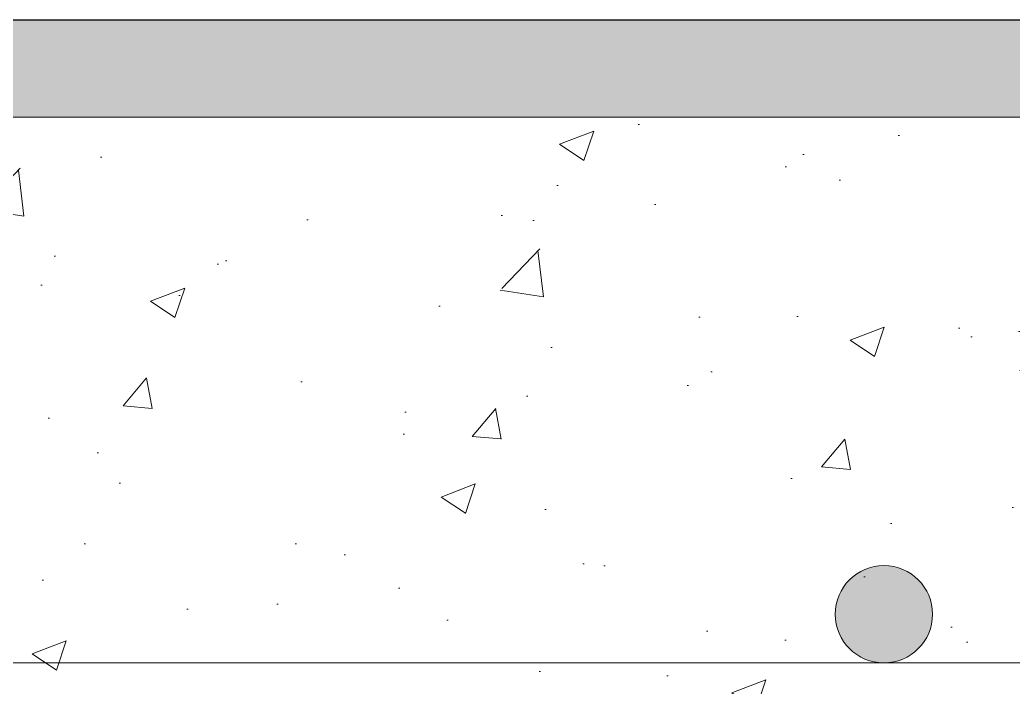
# Model space of a CAD drawing. Header units: millimetres. Extents: x -477324 to 554022, y -132142 to 283081.
# Drawn here: x -468036 to -467015, y 61115 to 61801 of the extents above; entities that cross this region are included whole.
import ezdxf

# ---------------------------------------------------------------- set-up
doc = ezdxf.new("R2010")
doc.units = ezdxf.units.MM
doc.layers.add('АР_Перегородки кирпич штрих', color=7, linetype='Continuous')
doc.layers.add('АР_Тонкие', color=250, linetype='Continuous', lineweight=0)
doc.layers.add('АР_Штриховка', color=252, linetype='Continuous', lineweight=0)

# ---------------------------------------------------------------- blocks, each defined once
blk = doc.blocks.new('Арматура_D-10')
at = {"layer": 'АР_Перегородки кирпич штрих', "transparency": 33554687}
h = blk.add_hatch(color=256, dxfattribs=at)
h.set_gradient(color2=(0, 0, 0), tint=1, name='SPHERICAL')
h.paths.add_polyline_path([(-59078.57, 235102.41, 1), (-59088.57, 235102.41, 1)])
at = {"layer": 'АР_Тонкие'}
blk.add_circle((-59083.57, 235102.41), 5, dxfattribs=at)

msp = doc.modelspace()

# ---------------------------------------------------------------- hatches: boundary and pattern name
at = {"layer": 'АР_Перегородки кирпич штрих', "transparency": 33554559}
h = msp.add_hatch(dxfattribs=at)
h.set_pattern_fill('AR-CONC', color=256, scale=0.5, style=0)
h.set_pattern_definition([(50, (128331.515, -1608877.74), (91.0923345, -7.9695428), [9.525, -104.775]), (355, (128331.515, -1608877.74), (-17.6217107, 95.5284226), [7.62, -83.820292]), (100.4514447, (128339.11, -1608878.4), (73.4706235, 87.558876), [8.0950044, -89.0451223]), (46.1842, (128331.51, -1608852.34), (135.5395204, -21.021164), [14.2875, -157.1625]), (96.635558, (128342.81, -1608854.09), (118.702067, 123.713062), [12.142512, -133.567804]), (351.184151, (128331.51, -1608852.34), (118.702067, 123.713062), [11.429984, -125.729866]), (21, (128344.215, -1608858.69), (75.8071956, -51.132599), [9.525, -104.775]), (326, (128344.215, -1608858.69), (30.901014, 92.093983), [7.62, -83.82]), (71.451445, (128350.53, -1608862.95), (106.7082096, 40.9613844), [8.0950044, -89.044969]), (37.5, (128331.515, -1608877.74), (1.5443016, 42.27751944), [0, -82.804, 0, -85.09, 0, -84.1375]), (7.5, (128331.515, -1608877.74), (33.4098313, 50.0902874), [0, -48.514, 0, -80.899, 0, -32.0675]), (327.5, (128303.194, -1608877.74), (67.7952976, -2.864372), [0, -31.75, 0, -99.06, 0, -131.445]), (317.5, (128290.494, -1608877.74), (74.0645907, 12.7132455), [0, -41.275, 0, -65.786, 0, -93.345])])
h.paths.add_polyline_path([(-463501.3, 61700.9), (-463501.3, 61800.9), (-470326.7, 61800.9), (-470326.7, 61700.9)])
at = {"layer": 'АР_Штриховка', "ltscale": 100, "true_color": 0x000000}
h = msp.add_hatch(dxfattribs=at)
h.set_pattern_fill('AR-CONC', color=18, scale=50, style=0)
h.set_pattern_definition([(50, (-5148656.87, 793577.5), (358.630091, -31.376067), [37.5, -412.5]), (355, (-5148656.87, 793577.5), (-69.375667, 376.096067), [30, -330]), (100.4514445, (-5148627, 793574.88), (289.254423, 344.719995), [31.870096, -350.571056]), (46.1842, (-5148656.87, 793677.5), (533.620665, -82.75964), [56.25, -618.75]), (96.635635, (-5148612.4, 793670.6), (467.33097, 487.0593), [47.80517, -525.85688]), (351.184164, (-5148656.9, 793677.5), (467.33097, 487.0593), [45, -495]), (21, (-5148606.87, 793652.5), (298.453526, -201.309445), [37.5, -412.5]), (326, (-5148606.87, 793652.5), (121.657666, 362.575023), [30, -330]), (71.451445, (-5148582, 793635.7), (420.111188, 161.265576), [31.870095, -350.571056]), (37.5, (-5148656.87, 793577.49), (6.0799277, 166.446927), [0, -326, 0, -335, 0, -331.25]), (7.5, (-5148656.87, 793577.5), (131.534769, 197.205856), [0, -191, 0, -318.5, 0, -126.25]), (327.5, (-5148768.37, 793577.49), (266.911218, -11.277436), [0, -125, 0, -390, 0, -517.5]), (317.5, (-5148818.37, 793577.5), (291.593085, 50.052491), [0, -162.5, 0, -259, 0, -367.5])])
h.paths.add_polyline_path([(-463501.3, 61700.9), (-470326.7, 61700.9), (-470326.7, 60980.9), (-463501.3, 60980.9)])

# ---------------------------------------------------------------- linework, layer by layer
at = {"layer": 'АР_Тонкие', "lineweight": 30}
msp.add_line((-470326.7, 61800.9), (-463501.3, 61800.9), dxfattribs=at)
at = {"layer": 'АР_Тонкие'}
for points in [[(-470326.7, 61700.9), (-463501.3, 61700.9)], [(-463501.3, 61140), (-470326.7, 61140)]]:
    msp.add_lwpolyline(points, dxfattribs=at)

# ---------------------------------------------------------------- block references
at = {"layer": 'АР_Тонкие', "xscale": 10, "yscale": 10, "zscale": 10}
msp.add_blockref('Арматура_D-10', (123687.6, -2289834.1), dxfattribs=at)

doc.saveas('drawing.dxf')
